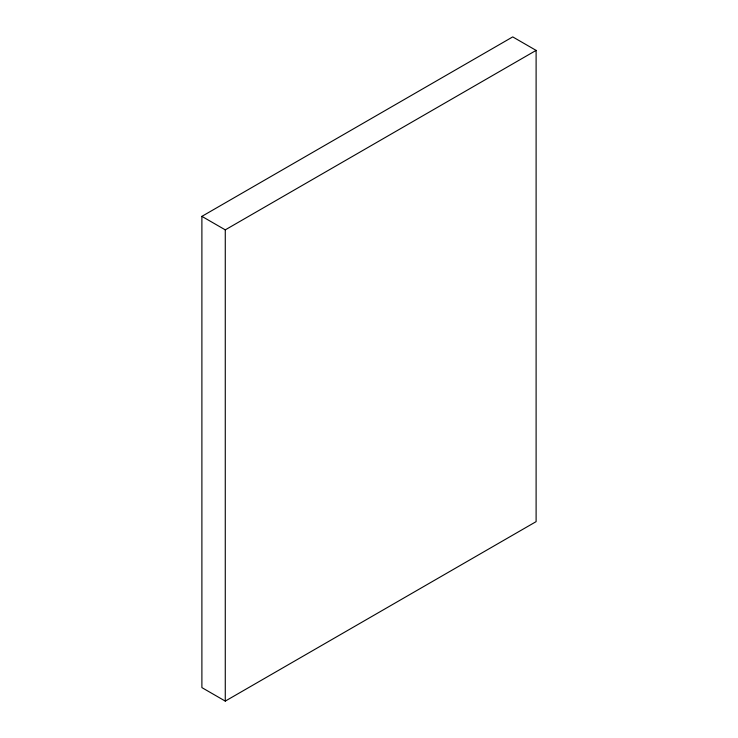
<?xml version="1.0" encoding="UTF-8"?>
<svg xmlns="http://www.w3.org/2000/svg" width="738" height="738" viewBox="0 0 738 738"><rect width="100%" height="100%" fill="white"/><g stroke="black" fill="none" stroke-linecap="round" stroke-linejoin="round"><path stroke-width="1.11" d="M201.889 216.363L512.725 36.9L536.111 50.396L536.111 521.637L225.274 701.1L201.889 687.604L201.889 216.363L225.274 229.859L536.111 50.396M225.274 229.859L225.274 701.1"/></g></svg>
